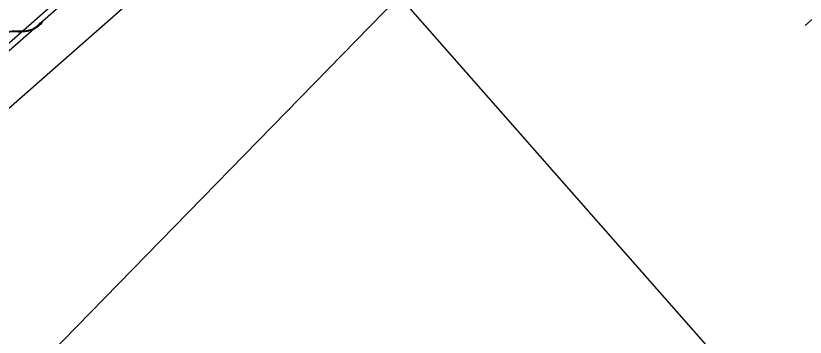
# Model space of a CAD drawing. Header units: millimetres. Extents: x 832728086 to 834530684, y 817551485 to 818349469.
# Drawn here: x 834423475 to 834424581, y 817820604 to 817821055 of the extents above; entities that cross this region are included whole.
import ezdxf

# ---------------------------------------------------------------- set-up
doc = ezdxf.new("R2010")
doc.units = ezdxf.units.MM
doc.header["$LTSCALE"] = 100
doc.linetypes.add('Grid Line', pattern=[22.225, 12.7, -3.175, 3.175, -3.175])
doc.linetypes.add('Hidden', pattern=[9.525, 6.35, -3.175])
doc.layers.add('056-Railing-l', color=6, linetype='Continuous', lineweight=25)
for name, color, linetype in [('A-COLS', 3, 'Continuous'), ('DLN020__', 6, 'Continuous'), ('DLN210__', 7, 'Continuous'), ('mesh- l', 8, 'Continuous')]:
    doc.layers.add(name, color=color, linetype=linetype)

msp = doc.modelspace()

# ---------------------------------------------------------------- linework, layer by layer
at = {"layer": '056-Railing-l'}
for points in [[(834423029.1591, 817820632.7204), (834424027.571, 817821511.3977)], [(834423034.4444, 817820626.7149), (834424032.8563, 817821505.3922)]]:
    msp.add_lwpolyline(points, dxfattribs=at)
at = {"layer": 'A-COLS', "color": 3, "linetype": 'Hidden', "lineweight": 18, "ltscale": 0.25}
for p, q in [((834424581.4544, 817821041.0655), (834426034.7845, 817822320.1049)), ((834424297.9063, 817821363.2517, 0.0052), (834424581.4544, 817821041.0655, 0.0052))]:
    msp.add_line(p, q, dxfattribs=at)
at = {"layer": 'A-COLS'}
msp.add_line((834424152.0256, 817821529.0111, 0.0052), (834419835.8825, 817817730.4819, 0.0052), dxfattribs=at)
at = {"layer": 'DLN020__', "linetype": 'Grid Line'}
msp.add_line((834425958.1968, 817818871.8664), (834422935.9249, 817822305.974), dxfattribs=at)
at = {"layer": 'DLN210__', "color": 5}
msp.add_line((834424875.7779, 817821966.15, 0.0052), (834420265.3112, 817817242.5362), dxfattribs=at)
at = {"layer": 'mesh- l'}
for points in [[(834423449.3486, 817821028.6795, -0.056069312), (834423463.1762, 817821032.6523, -0.056083437), (834423477.5409, 817821033.4532, 0.027493758), (834423484.4419, 817821033.4437, 0.027490159), (834423491.3023, 817821034.1915, 0.043584533), (834423496.4998, 817821035.5222, 0.047032038), (834423501.3695, 817821037.7659, 0.04662132), (834423505.5928, 817821040.774, 0.047367178), (834423509.1795, 817821044.5174)], [(834423513.432, 817821048.2599, -0.058612219), (834423509.625, 817821042.6101, -0.059184169), (834423504.6065, 817821038.0043, -0.029314373), (834423501.7097, 817821036.1651, -0.028498134), (834423498.6198, 817821034.6721, -0.028859817), (834423495.2743, 817821033.5059, -0.02750146), (834423491.8183, 817821032.7232, -0.028016095), (834423484.6587, 817821031.92, -0.028019832), (834423477.4541, 817821031.9224, 0.055028876), (834423463.6923, 817821031.1841, 0.055015231), (834423450.4227, 817821027.4621)]]:
    msp.add_lwpolyline(points, format="xyb", dxfattribs=at)

doc.saveas('drawing.dxf')
